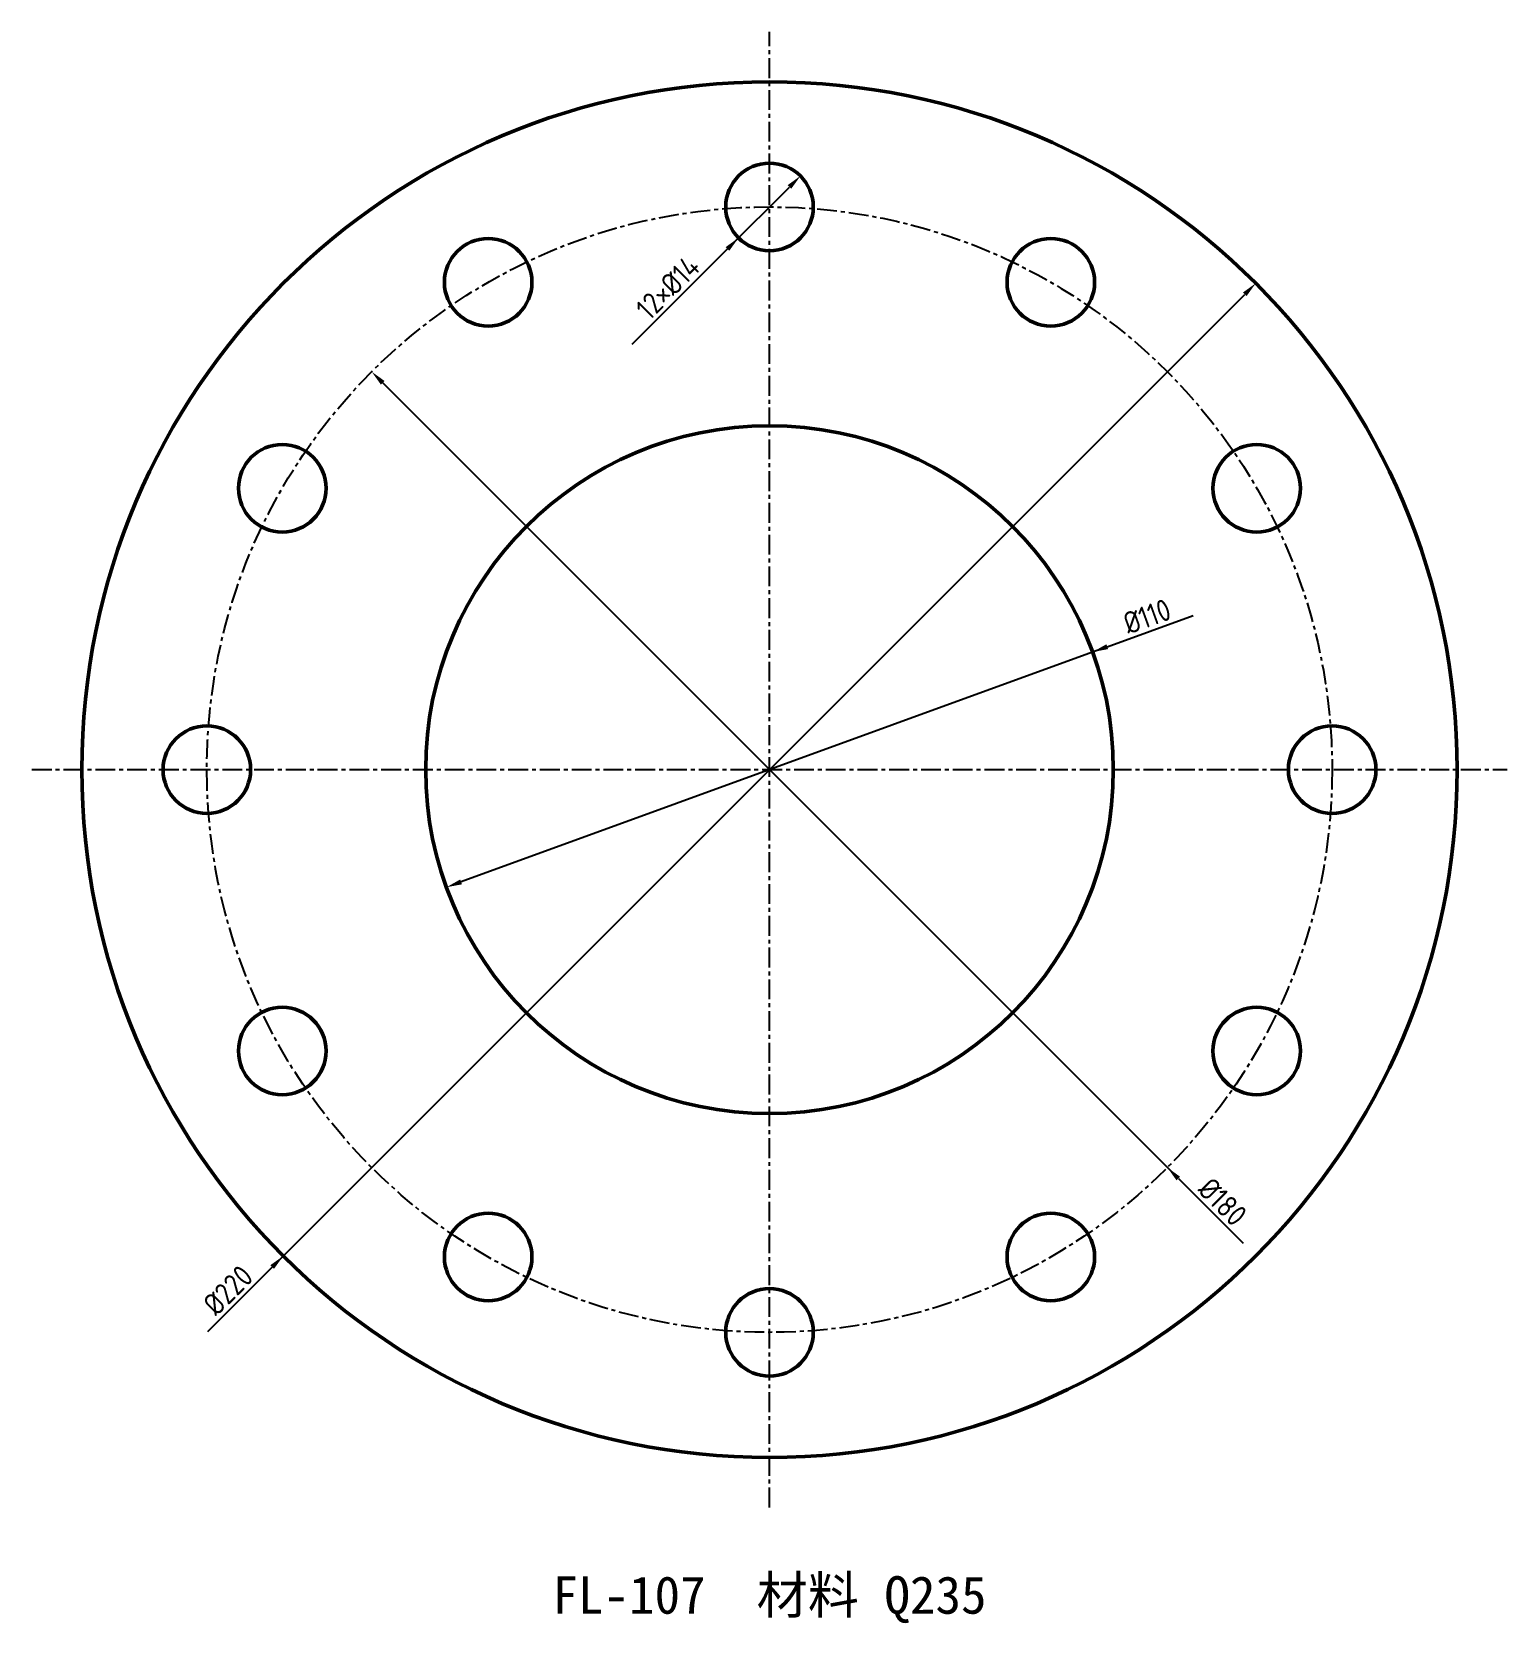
# Model space of a CAD drawing. Header units: millimetres. Extents: x -118 to 118, y -137 to 118.
import ezdxf
from ezdxf.enums import TextEntityAlignment as Align

# ---------------------------------------------------------------- set-up
doc = ezdxf.new("R2010")
doc.units = ezdxf.units.MM
doc.linetypes.add('CENTER', pattern=[5.08, 3.175, -0.635, 0.635, -0.635])
for name, color, linetype, lineweight in [('CENTER', 1, 'CENTER', 25), ('DIM', 3, 'Continuous', 18), ('HOLES', 7, 'Continuous', 50), ('OUTLINE', 7, 'Continuous', 50), ('TEXT', 7, 'Continuous', 25)]:
    doc.layers.add(name, color=color, linetype=linetype, lineweight=lineweight)
doc.styles.add('CN', font='simsun.ttc')
doc.styles.get("Standard").update_dxf_attribs({"font": 'gbenor.shx', "bigfont": 'gbcbig.shx'})
doc.dimstyles.new('AGENTCAD', dxfattribs={"dimtxt": 3.5, "dimasz": 2.5, "dimexe": 1.25, "dimexo": 0.625, "dimtad": 1, "dimdsep": 46, "dimtxsty": 'Standard', "dimcen": 2.5, "dimazin": 3, "dimtfac": 1, "dimtmove": 0, "dimatfit": 3})

msp = doc.modelspace()

# ---------------------------------------------------------------- linework, layer by layer
at = {"layer": 'CENTER', "linetype": 'CENTER'}
for p, q in [((0, -118), (0, 118)), ((-118, 0), (118, 0))]:
    msp.add_line(p, q, dxfattribs=at)
msp.add_circle((0, 0), 90, dxfattribs=at)
at = {"layer": 'HOLES'}
for centre in [(0, 90), (-45, 77.942), (45, 77.942), (-77.942, 45), (77.942, 45), (-90, 0), (90, 0), (-77.942, -45), (77.942, -45), (-45, -77.942), (45, -77.942), (0, -90)]:
    msp.add_circle(centre, 7, dxfattribs=at)
at = {"layer": 'OUTLINE'}
for radius in [110, 55]:
    msp.add_circle((0, 0), radius, dxfattribs=at)

# ---------------------------------------------------------------- texts
at = {"layer": 'TEXT', "style": 'CN'}
msp.add_text('FL-107  材料 Q235', height=6, dxfattribs=at).set_placement((0, -135), align=Align.CENTER)

# ---------------------------------------------------------------- dimensions: what is measured, and where the dimension line sits
at = {"layer": 'DIM'}
msp.add_diameter_dim_2p(p1=(4.95, 94.95), p2=(-4.95, 85.05), text='12×Ø14', dimstyle='AGENTCAD', override={"dimtxt": 3.5}, dxfattribs=at).render()
for p1, p2 in [((77.782, 77.782), (-77.782, -77.782)), ((-63.64, 63.64), (63.64, -63.64)), ((-51.683, -18.811), (51.683, 18.811))]:
    msp.add_diameter_dim_2p(p1=p1, p2=p2, dimstyle='AGENTCAD', override={"dimtxt": 3.5}, dxfattribs=at).render()

doc.saveas('drawing.dxf')
